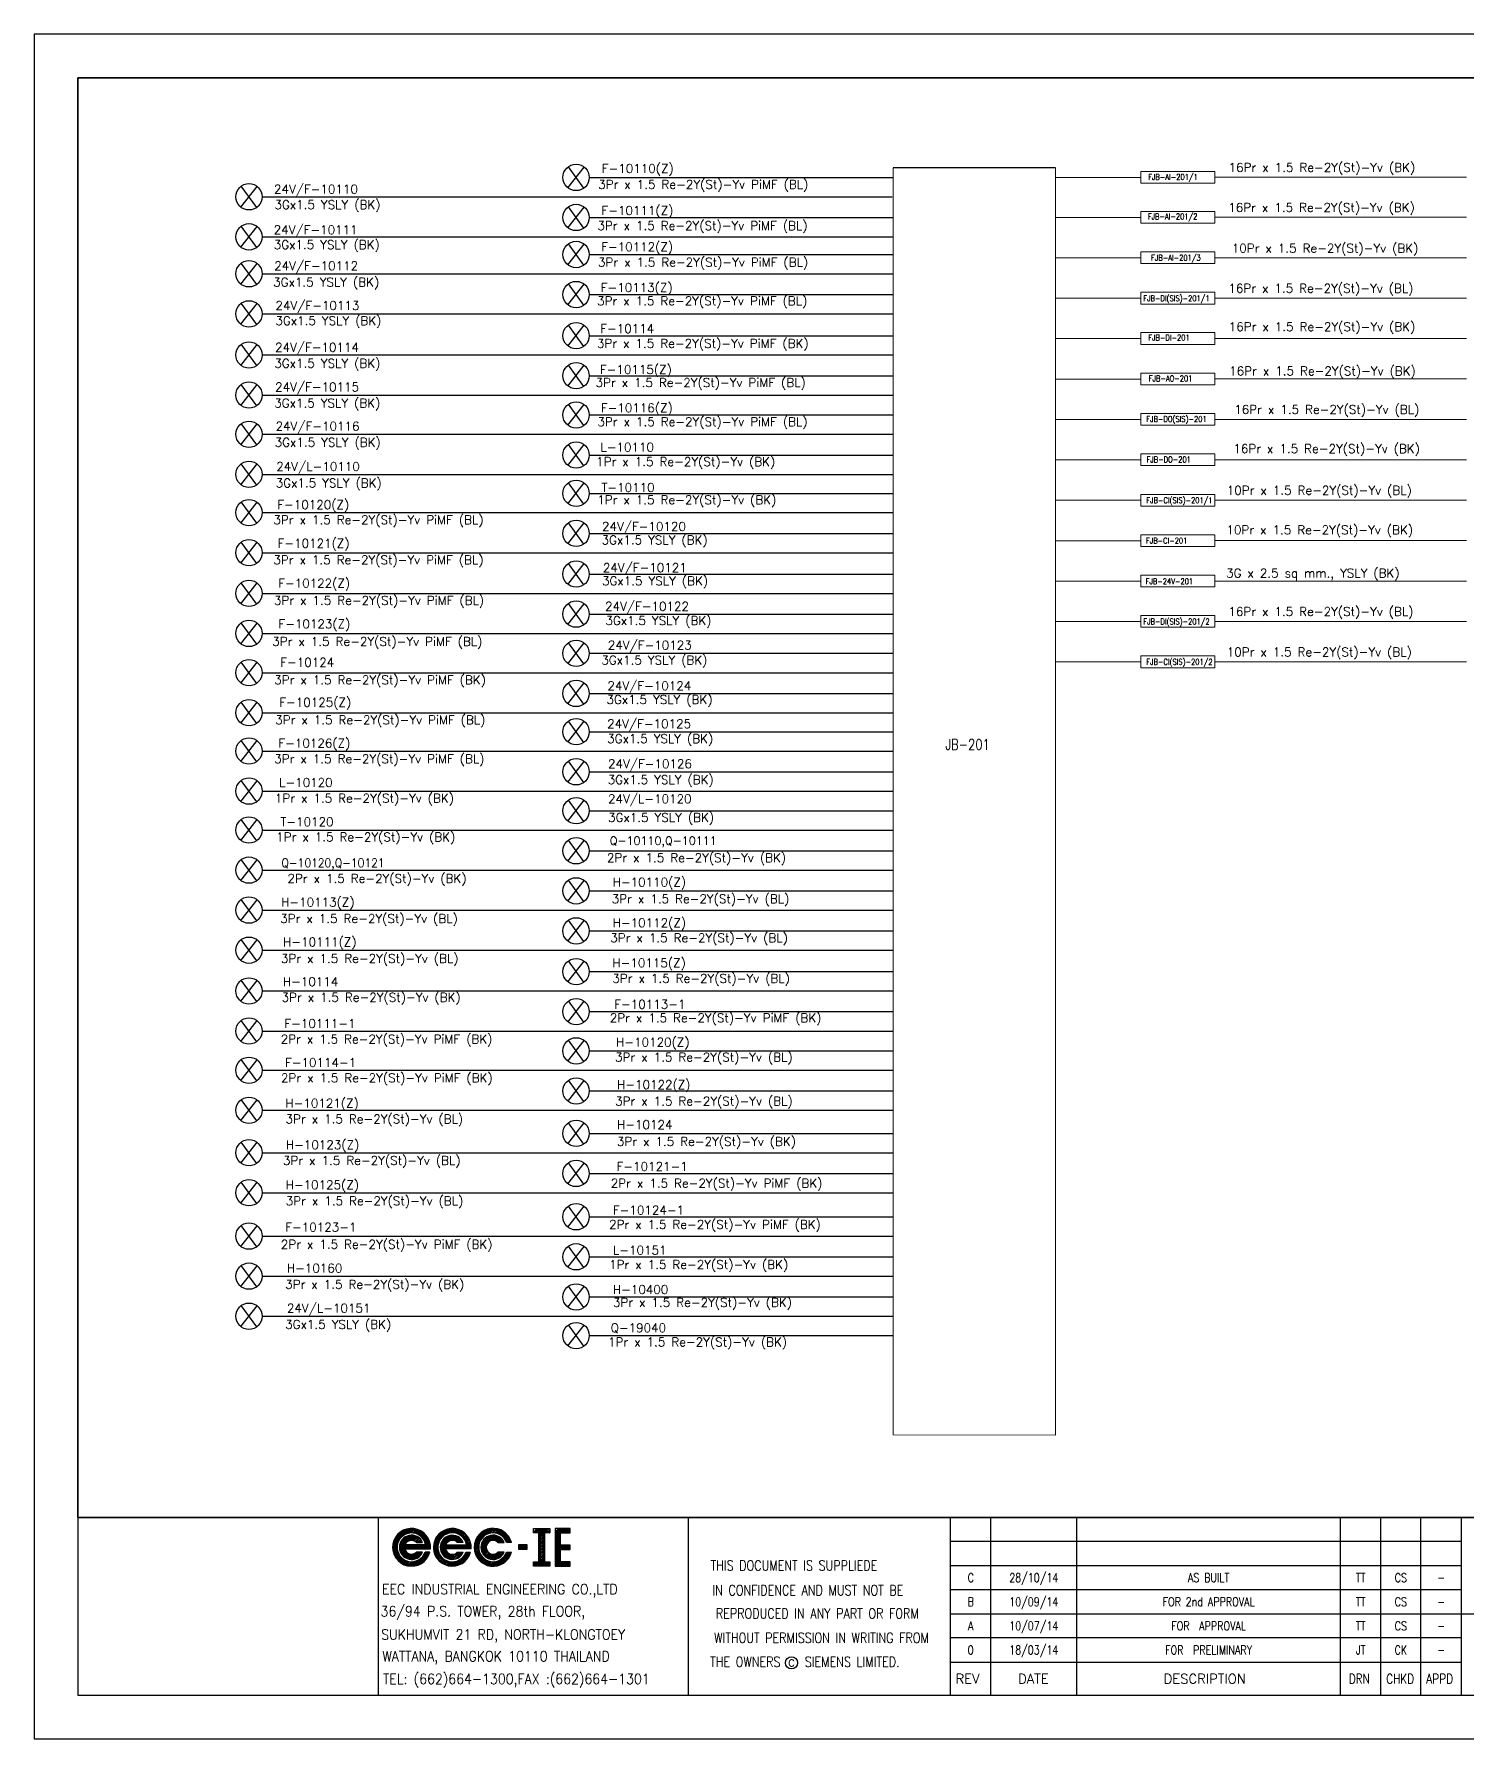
# Model space of a CAD drawing. Header units: millimetres. Extents: x -14942 to 24072, y -50285 to 2207.
# Drawn here: x 535.4 to 781.2, y -11423.7 to -11131.2 of the extents above; entities that cross this region are included whole.
import ezdxf
from ezdxf.enums import TextEntityAlignment as Align

# ---------------------------------------------------------------- set-up
doc = ezdxf.new("R2010")
doc.units = ezdxf.units.MM
doc.header["$MEASUREMENT"] = 0
doc.layers.get('0').update_dxf_attribs({"linetype": 'CONTINUOUS'})
for name, color, linetype in [('52049_PAPER A4$0$Frame_A1', 253, 'CONTINUOUS'), ('INSTRUMENT', 1, 'CONTINUOUS'), ('TEXT', 2, 'CONTINUOUS')]:
    doc.layers.add(name, color=color, linetype=linetype)
doc.styles.add('52049_PAPER A4$0$Romans-title', font='romans.shx')
doc.styles.add('ROMANS', font='romans')

# ---------------------------------------------------------------- blocks, each defined once
blk = doc.blocks.new('52049_PAPER A4$0$eec-ie')
at = {"layer": '52049_PAPER A4$0$Frame_A1', "color": 0, "lineweight": -3}
for p, q in [((0.649, 0.571), (0.955, 0.877)), ((0.773, 0.617), (1.031, 0.875)), ((4.693, 0.483), (5.085, 0.875)), ((4.878, 0.591), (5.165, 0.877)), ((-0.005, -0.082), (0.302, 0.224)), ((-0.002, -0.158), (0.256, 0.1)), ((0, 0), (0.873, 0.873)), ((0.005, -0.229), (0.236, 0.002)), ((0.013, 0.091), (0.781, 0.859)), ((0.04, 0.196), (0.677, 0.833)), ((0.09, 0.324), (0.549, 0.783)), ((0.256, 0.568), (0.305, 0.617)), ((0.345, -0.123), (0.996, 0.528)), ((0.346, -0.044), (0.916, 0.526)), ((0.352, -0.194), (1.066, 0.521)), ((0.361, 0.049), (0.824, 0.512)), ((0.366, -0.258), (0.664, 0.04)), ((0.385, -0.317), (0.742, 0.04)), ((0.402, 0.168), (0.704, 0.47)), ((0.409, -0.371), (0.82, 0.04)), ((1.692, 0.04), (0.64, 0.04)), ((0.684, -0.173), (0.898, 0.04)), ((0.762, -0.173), (0.976, 0.04)), ((0.84, -0.173), (1.054, 0.04)), ((0.869, 0.245), (1.13, 0.507)), ((0.87, 0.637), (1.102, 0.868)), ((0.918, -0.173), (1.132, 0.04)), ((0.955, 0.643), (1.168, 0.856)), ((0.961, 0.259), (1.189, 0.488)), ((0.996, -0.173), (1.21, 0.04)), ((1.03, 0.64), (1.231, 0.841)), ((1.033, 0.253), (1.243, 0.464)), ((1.074, -0.173), (1.288, 0.04)), ((1.093, 0.236), (1.294, 0.436)), ((1.099, 0.631), (1.29, 0.822)), ((1.146, 0.21), (1.34, 0.404)), ((1.152, -0.173), (1.366, 0.04)), ((1.162, 0.617), (1.346, 0.8)), ((1.192, 0.178), (1.383, 0.369)), ((1.218, 0.155), (1.538, 0.155)), ((1.221, 0.598), (1.399, 0.776)), ((1.23, -0.173), (1.444, 0.04)), ((1.246, 0.155), (1.422, 0.331)), ((1.276, 0.575), (1.45, 0.749)), ((1.308, -0.173), (1.522, 0.04)), ((1.324, 0.155), (1.458, 0.289)), ((1.328, 0.548), (1.498, 0.719)), ((1.376, 0.519), (1.544, 0.687)), ((1.386, -0.173), (1.6, 0.04)), ((1.402, 0.155), (1.49, 0.243)), ((1.422, 0.486), (1.588, 0.653)), ((1.464, 0.45), (1.63, 0.616)), ((1.464, -0.173), (1.677, 0.04)), ((1.48, 0.155), (1.519, 0.194)), ((1.503, 0.412), (1.669, 0.577)), ((1.539, 0.37), (1.706, 0.536)), ((1.542, -0.173), (1.898, 0.183)), ((1.573, 0.326), (1.741, 0.493)), ((1.603, 0.278), (1.773, 0.448)), ((1.62, -0.173), (1.914, 0.121)), ((1.63, 0.227), (1.803, 0.4)), ((1.654, 0.173), (1.831, 0.35)), ((1.674, 0.115), (1.856, 0.297)), ((1.689, 0.052), (1.879, 0.241)), ((1.698, -0.173), (1.927, 0.056)), ((2.092, -0.09), (2.374, 0.191)), ((2.095, -0.166), (2.337, 0.076)), ((2.096, -0.009), (2.513, 0.408)), ((2.109, 0.082), (2.883, 0.856)), ((2.133, 0.184), (2.78, 0.831)), ((2.181, 0.31), (2.655, 0.784)), ((2.311, 0.518), (2.447, 0.654)), ((2.442, -0.131), (3.095, 0.523)), ((2.442, -0.052), (3.017, 0.522)), ((2.45, -0.2), (2.776, 0.125)), ((2.456, 0.039), (2.926, 0.509)), ((2.465, -0.264), (2.764, 0.036)), ((2.485, -0.322), (2.842, 0.036)), ((2.493, 0.155), (2.81, 0.471)), ((2.557, 0.452), (2.973, 0.869)), ((2.716, -0.168), (2.92, 0.036)), ((2.725, 0.036), (3.79, 0.036)), ((2.773, 0.591), (3.055, 0.872)), ((2.794, -0.168), (2.998, 0.036)), ((2.839, 0.189), (3.165, 0.515)), ((2.872, -0.168), (3.076, 0.036)), ((2.889, 0.628), (3.131, 0.87)), ((2.95, -0.168), (3.154, 0.036)), ((2.983, 0.644), (3.201, 0.862)), ((2.985, 0.256), (3.229, 0.5)), ((3.028, -0.168), (3.232, 0.036)), ((3.064, 0.648), (3.267, 0.85)), ((3.07, 0.264), (3.287, 0.48)), ((3.106, -0.168), (3.31, 0.036)), ((3.138, 0.643), (3.329, 0.834)), ((3.139, 0.255), (3.34, 0.456)), ((3.184, -0.168), (3.388, 0.036)), ((3.198, 0.236), (3.39, 0.428)), ((3.206, 0.633), (3.387, 0.815)), ((3.25, 0.209), (3.436, 0.396)), ((3.262, -0.168), (3.466, 0.036)), ((3.268, 0.618), (3.443, 0.793)), ((3.294, 0.176), (3.478, 0.36)), ((3.622, 0.16), (3.312, 0.16)), ((3.326, 0.598), (3.496, 0.768)), ((3.34, -0.168), (3.544, 0.036)), ((3.356, 0.16), (3.517, 0.321)), ((3.381, 0.574), (3.547, 0.74)), ((3.418, -0.168), (3.622, 0.036)), ((3.432, 0.547), (3.595, 0.71)), ((3.434, 0.16), (3.552, 0.278)), ((3.48, 0.517), (3.64, 0.678)), ((3.496, -0.168), (3.7, 0.036)), ((3.512, 0.16), (3.584, 0.232)), ((3.524, 0.484), (3.684, 0.643)), ((3.566, 0.448), (3.725, 0.607)), ((3.574, -0.168), (3.778, 0.036)), ((3.59, 0.16), (3.612, 0.182)), ((3.605, 0.408), (3.764, 0.567)), ((3.641, 0.366), (3.8, 0.526)), ((3.652, -0.168), (3.989, 0.169)), ((3.674, 0.321), (3.835, 0.483)), ((3.704, 0.273), (3.867, 0.437)), ((3.73, 0.222), (3.897, 0.388)), ((3.73, -0.168), (4.005, 0.107)), ((3.753, 0.167), (3.924, 0.338)), ((3.773, 0.109), (3.948, 0.284)), ((3.788, 0.046), (3.97, 0.228)), ((3.808, -0.168), (4.016, 0.04)), ((4.18, -0.108), (4.466, 0.179)), ((4.182, -0.028), (4.574, 0.364)), ((4.184, -0.182), (4.432, 0.066)), ((4.192, 0.06), (4.997, 0.865)), ((4.213, 0.16), (4.897, 0.843)), ((4.254, 0.278), (4.779, 0.803)), ((4.343, 0.446), (4.611, 0.713)), ((4.529, -0.071), (5.128, 0.528)), ((4.531, -0.147), (5.204, 0.526)), ((4.538, 0.017), (5.04, 0.519)), ((4.54, -0.215), (4.857, 0.101)), ((4.568, 0.124), (4.932, 0.489)), ((4.69, 0.325), (4.732, 0.366)), ((4.956, 0.2), (5.272, 0.517)), ((4.991, 0.625), (5.239, 0.873)), ((5.083, 0.64), (5.308, 0.864)), ((5.087, 0.253), (5.334, 0.501)), ((5.164, 0.643), (5.373, 0.852)), ((5.17, 0.259), (5.392, 0.48)), ((5.237, 0.638), (5.435, 0.835)), ((5.238, 0.248), (5.444, 0.455)), ((5.296, 0.228), (5.493, 0.426)), ((5.304, 0.627), (5.493, 0.815)), ((5.346, 0.201), (5.539, 0.393)), ((5.366, 0.611), (5.548, 0.792)), ((5.39, 0.167), (5.58, 0.357)), ((5.402, 0.155), (5.722, 0.155)), ((5.424, 0.591), (5.6, 0.767)), ((5.456, 0.155), (5.619, 0.317)), ((5.478, 0.567), (5.65, 0.739)), ((5.528, 0.539), (5.698, 0.709)), ((5.534, 0.155), (5.653, 0.274)), ((5.576, 0.508), (5.743, 0.676)), ((5.612, 0.155), (5.684, 0.227)), ((5.62, 0.475), (5.786, 0.641)), ((5.661, 0.438), (5.827, 0.604)), ((5.69, 0.155), (5.712, 0.177)), ((5.7, 0.398), (5.865, 0.564)), ((5.735, 0.356), (5.902, 0.523)), ((5.767, 0.31), (5.936, 0.479)), ((5.797, 0.262), (5.967, 0.432)), ((5.823, 0.21), (5.997, 0.384)), ((6.09, 0.155), (5.845, 0.155)), ((5.846, 0.155), (6.024, 0.333)), ((5.924, 0.155), (6.048, 0.279)), ((6.002, 0.155), (6.07, 0.223)), ((6.08, 0.155), (6.088, 0.163)), ((6.901, 0.037), (6.46, 0.037)), ((6.46, 0.037), (6.46, -0.183)), ((6.46, -0.011), (6.508, 0.037)), ((6.46, -0.089), (6.586, 0.037)), ((6.46, -0.167), (6.664, 0.037)), ((6.521, -0.183), (6.742, 0.037)), ((6.599, -0.183), (6.82, 0.037)), ((6.677, -0.183), (6.898, 0.037)), ((6.901, -0.183), (6.901, 0.037)), ((7.232, 0.683), (7.413, 0.864)), ((7.27, 0.644), (7.491, 0.864)), ((7.348, 0.644), (7.568, 0.864)), ((7.426, 0.644), (7.646, 0.864)), ((7.504, 0.644), (7.724, 0.864)), ((7.507, 0.569), (7.802, 0.864)), ((7.507, 0.491), (7.88, 0.864)), ((7.507, 0.413), (7.958, 0.864)), ((7.507, 0.335), (7.783, 0.611)), ((7.507, 0.257), (7.783, 0.533)), ((7.507, 0.179), (7.783, 0.455)), ((7.507, 0.101), (7.783, 0.377)), ((7.507, 0.023), (7.783, 0.299)), ((7.507, -0.055), (7.783, 0.221)), ((7.507, -0.133), (7.783, 0.143)), ((7.507, -0.211), (7.783, 0.065)), ((7.816, 0.644), (8.036, 0.864)), ((7.894, 0.644), (8.059, 0.808)), ((7.972, 0.644), (8.059, 0.73)), ((8.05, 0.644), (8.059, 0.652)), ((8.334, 0.46), (8.738, 0.864)), ((8.334, 0.538), (8.66, 0.864)), ((8.334, 0.382), (8.816, 0.864)), ((8.334, 0.694), (8.504, 0.864)), ((8.334, 0.616), (8.582, 0.864)), ((8.334, 0.304), (8.61, 0.58)), ((8.334, 0.226), (8.61, 0.502)), ((8.334, 0.149), (8.61, 0.424)), ((8.334, 0.071), (8.61, 0.346)), ((8.334, -0.007), (8.61, 0.268)), ((8.334, -0.085), (8.61, 0.19)), ((8.334, -0.163), (8.61, 0.112)), ((8.334, -0.241), (8.61, 0.034)), ((8.334, -0.397), (8.741, 0.01)), ((8.334, -0.319), (8.663, 0.01)), ((8.334, -0.475), (8.819, 0.01)), ((8.673, 0.644), (8.894, 0.864)), ((8.676, -0.211), (8.897, 0.01)), ((8.751, 0.644), (8.972, 0.864)), ((8.754, -0.211), (8.975, 0.01)), ((8.829, 0.644), (9.05, 0.864)), ((8.832, -0.211), (9.053, 0.01)), ((8.907, 0.644), (9.106, 0.842)), ((8.985, 0.644), (9.106, 0.764)), ((9.063, 0.644), (9.106, 0.686)), ((0.016, -0.295), (0.23, -0.082)), ((0.032, -0.358), (0.232, -0.157)), ((0.051, -0.417), (0.242, -0.226)), ((0.072, -0.473), (0.256, -0.29)), ((0.097, -0.527), (0.275, -0.349)), ((0.124, -0.578), (0.298, -0.404)), ((0.154, -0.626), (0.324, -0.455)), ((0.186, -0.672), (0.354, -0.504)), ((0.22, -0.716), (0.387, -0.549)), ((0.256, -0.757), (0.422, -0.591)), ((0.295, -0.796), (0.461, -0.63)), ((0.336, -0.833), (0.503, -0.667)), ((0.379, -0.868), (0.547, -0.7)), ((0.425, -0.9), (0.595, -0.731)), ((0.437, -0.421), (0.637, -0.221)), ((0.468, -0.467), (0.662, -0.273)), ((0.473, -0.931), (0.646, -0.758)), ((0.503, -0.51), (0.694, -0.319)), ((0.523, -0.958), (0.7, -0.781)), ((0.542, -0.55), (0.733, -0.359)), ((0.576, -0.984), (0.758, -0.801)), ((0.584, -0.585), (0.777, -0.392)), ((0.622, -0.173), (1.935, -0.173)), ((0.63, -0.618), (0.828, -0.419)), ((0.631, -1.006), (0.82, -0.817)), ((0.679, -0.646), (0.887, -0.439)), ((0.69, -1.025), (0.888, -0.827)), ((0.732, -0.671), (0.956, -0.448)), ((0.751, -1.042), (0.962, -0.831)), ((0.79, -0.691), (1.041, -0.44)), ((0.817, -1.054), (1.043, -0.828)), ((0.853, -0.707), (1.194, -0.366)), ((0.886, -1.062), (1.137, -0.812)), ((0.922, -0.715), (1.294, -0.343)), ((0.961, -1.066), (1.253, -0.774)), ((0.999, -0.716), (1.372, -0.343)), ((1.042, -1.063), (1.762, -0.343)), ((1.088, -0.705), (1.45, -0.343)), ((1.131, -1.052), (1.839, -0.343)), ((1.199, -0.672), (1.528, -0.343)), ((1.538, -0.343), (1.218, -0.343)), ((1.232, -1.029), (1.902, -0.359)), ((1.353, -0.986), (1.858, -0.48)), ((1.533, -0.884), (1.757, -0.66)), ((1.646, -0.381), (1.684, -0.343)), ((1.906, -0.343), (1.661, -0.343)), ((1.776, -0.173), (1.935, -0.014)), ((1.854, -0.173), (1.938, -0.089)), ((1.932, -0.173), (1.936, -0.169)), ((2.103, -0.236), (2.321, -0.018)), ((2.115, -0.302), (2.317, -0.1)), ((2.131, -0.364), (2.321, -0.173)), ((2.15, -0.423), (2.332, -0.241)), ((2.172, -0.479), (2.347, -0.303)), ((2.197, -0.532), (2.367, -0.362)), ((2.224, -0.582), (2.39, -0.416)), ((2.254, -0.63), (2.417, -0.467)), ((2.287, -0.676), (2.448, -0.515)), ((2.321, -0.719), (2.481, -0.559)), ((2.358, -0.76), (2.517, -0.601)), ((2.397, -0.799), (2.556, -0.64)), ((2.439, -0.836), (2.598, -0.676)), ((2.482, -0.87), (2.643, -0.709)), ((2.509, -0.376), (2.71, -0.175)), ((2.528, -0.902), (2.691, -0.739)), ((2.537, -0.425), (2.729, -0.234)), ((2.569, -0.471), (2.756, -0.285)), ((2.576, -0.932), (2.743, -0.765)), ((2.605, -0.513), (2.789, -0.33)), ((2.627, -0.959), (2.797, -0.789)), ((2.644, -0.552), (2.828, -0.368)), ((2.68, -0.984), (2.856, -0.808)), ((2.687, -0.588), (2.873, -0.401)), ((4.023, -0.168), (2.708, -0.168)), ((2.733, -0.619), (2.925, -0.427)), ((2.736, -1.006), (2.919, -0.823)), ((2.783, -0.647), (2.985, -0.445)), ((2.796, -1.024), (2.987, -0.833)), ((2.837, -0.671), (3.056, -0.453)), ((2.858, -1.04), (3.062, -0.836)), ((2.896, -0.69), (3.144, -0.443)), ((2.924, -1.052), (3.144, -0.831)), ((2.96, -0.704), (3.316, -0.348)), ((2.995, -1.059), (3.24, -0.814)), ((3.03, -0.712), (3.394, -0.348)), ((3.071, -1.061), (3.359, -0.773)), ((3.11, -0.71), (3.472, -0.348)), ((3.153, -1.056), (3.862, -0.348)), ((3.203, -0.695), (3.55, -0.348)), ((3.245, -1.043), (3.94, -0.348)), ((3.312, -0.348), (3.622, -0.348)), ((3.323, -0.653), (3.618, -0.358)), ((3.349, -1.016), (3.981, -0.385)), ((3.478, -0.965), (3.93, -0.514)), ((3.738, -0.394), (3.784, -0.348)), ((3.756, -0.348), (3.992, -0.348)), ((3.886, -0.168), (4.024, -0.03)), ((3.963, -0.168), (4.026, -0.106)), ((4.192, -0.251), (4.417, -0.027)), ((4.205, -0.316), (4.414, -0.108)), ((4.222, -0.378), (4.419, -0.181)), ((4.242, -0.436), (4.43, -0.247)), ((4.264, -0.491), (4.446, -0.309)), ((4.29, -0.544), (4.466, -0.367)), ((4.318, -0.594), (4.49, -0.421)), ((4.348, -0.641), (4.518, -0.472)), ((4.381, -0.686), (4.548, -0.519)), ((4.416, -0.729), (4.582, -0.563)), ((4.453, -0.77), (4.619, -0.604)), ((4.493, -0.809), (4.658, -0.643)), ((4.534, -0.845), (4.701, -0.678)), ((4.556, -0.278), (4.804, -0.03)), ((4.577, -0.335), (4.798, -0.113)), ((4.578, -0.879), (4.747, -0.711)), ((4.602, -0.388), (4.808, -0.181)), ((4.624, -0.911), (4.795, -0.74)), ((4.631, -0.437), (4.829, -0.239)), ((4.664, -0.482), (4.856, -0.289)), ((4.673, -0.94), (4.847, -0.766)), ((4.7, -0.523), (4.89, -0.333)), ((4.724, -0.967), (4.903, -0.788)), ((4.74, -0.562), (4.931, -0.371)), ((4.778, -0.991), (4.962, -0.807)), ((4.783, -0.596), (4.977, -0.402)), ((4.829, -0.628), (5.031, -0.427)), ((4.834, -1.013), (5.026, -0.821)), ((4.88, -0.655), (5.092, -0.443)), ((4.894, -1.031), (5.095, -0.829)), ((4.935, -0.678), (5.165, -0.448)), ((4.957, -1.046), (5.172, -0.831)), ((4.994, -0.697), (5.26, -0.43)), ((5.023, -1.057), (5.257, -0.824)), ((5.059, -0.71), (5.426, -0.343)), ((5.095, -1.064), (5.356, -0.802)), ((5.13, -0.717), (5.504, -0.343)), ((5.171, -1.066), (5.485, -0.752)), ((5.211, -0.714), (5.582, -0.343)), ((5.254, -1.06), (5.971, -0.343)), ((5.305, -0.698), (5.659, -0.343)), ((5.347, -1.046), (6.049, -0.343)), ((5.722, -0.343), (5.402, -0.343)), ((5.429, -0.652), (5.709, -0.372)), ((5.453, -1.018), (6.075, -0.396)), ((5.585, -0.964), (6.02, -0.528)), ((5.808, -0.428), (5.893, -0.343)), ((5.845, -0.343), (6.09, -0.343)), ((6.46, -0.183), (6.901, -0.183)), ((6.755, -0.183), (6.901, -0.037)), ((6.833, -0.183), (6.901, -0.115)), ((7.232, -0.954), (7.341, -0.845)), ((7.232, -0.876), (7.263, -0.845)), ((7.232, -1.032), (7.419, -0.845)), ((7.276, -1.065), (7.497, -0.845)), ((7.354, -1.065), (7.783, -0.637)), ((7.432, -1.065), (7.783, -0.715)), ((7.507, -0.289), (7.783, -0.013)), ((7.507, -0.367), (7.783, -0.091)), ((7.507, -0.444), (7.783, -0.169)), ((7.507, -0.522), (7.783, -0.247)), ((7.507, -0.6), (7.783, -0.325)), ((7.507, -0.678), (7.783, -0.403)), ((7.507, -0.756), (7.783, -0.481)), ((7.507, -0.834), (7.783, -0.559)), ((7.51, -1.065), (7.783, -0.793)), ((7.588, -1.065), (7.809, -0.845)), ((7.666, -1.065), (7.887, -0.845)), ((7.744, -1.065), (7.964, -0.845)), ((7.822, -1.065), (8.042, -0.845)), ((8.334, -0.553), (8.61, -0.277)), ((8.334, -0.631), (8.61, -0.355)), ((8.334, -0.709), (8.61, -0.433)), ((8.334, -0.787), (8.61, -0.511)), ((8.334, -0.865), (8.61, -0.589)), ((8.334, -0.943), (8.61, -0.667)), ((8.334, -1.021), (8.61, -0.745)), ((8.368, -1.065), (8.61, -0.823)), ((8.446, -1.065), (8.666, -0.845)), ((8.524, -1.065), (8.744, -0.845)), ((8.602, -1.065), (8.822, -0.845)), ((8.679, -1.065), (8.9, -0.845)), ((8.757, -1.065), (8.978, -0.845)), ((8.835, -1.065), (9.056, -0.845)), ((8.91, -0.211), (9.106, -0.015)), ((8.913, -1.065), (9.106, -0.873)), ((8.988, -0.211), (9.106, -0.093)), ((9.066, -0.211), (9.106, -0.171)), ((7.9, -1.065), (8.059, -0.907)), ((7.978, -1.065), (8.059, -0.985)), ((8.056, -1.065), (8.059, -1.063)), ((8.991, -1.065), (9.106, -0.951)), ((9.069, -1.065), (9.106, -1.029))]:
    blk.add_line(p, q, dxfattribs=at)
for points in [[(7.232, 0.864), (8.059, 0.864), (8.059, 0.644), (7.783, 0.644), (7.783, -0.845), (8.059, -0.845), (8.059, -1.065), (7.232, -1.065), (7.232, -0.845), (7.507, -0.845), (7.507, 0.644), (7.232, 0.644)], [(8.61, 0.01), (8.61, 0.644), (9.106, 0.644), (9.106, 0.864), (8.334, 0.864), (8.334, -1.065), (9.106, -1.065), (9.106, -0.845), (8.61, -0.845), (8.61, -0.211), (9.106, -0.211), (9.106, 0.01)]]:
    blk.add_lwpolyline(points, close=True, dxfattribs=at)
for centre, radius, start, end in [((0.967, -0.094), 0.972, 355.3439, 345.14659), ((5.151, -0.094), 0.972, 14.85341, 345.14659), ((0.967, -0.094), 0.737, 10.52425, 340.25595), ((0.967, -0.094), 0.623, 23.56973, 336.43027), ((0.967, -0.094), 0.354, 44.78756, 157.61069), ((3.059, -0.094), 0.967, 355.6074, 344.77468), ((3.059, -0.094), 0.742, 10.07657, 339.99371), ((3.059, -0.094), 0.618, 24.25452, 335.74548), ((3.059, -0.094), 0.358, 45.10959, 158.75786), ((5.151, -0.094), 0.737, 19.74405, 340.25595), ((5.151, -0.094), 0.623, 23.56973, 336.43027), ((5.151, -0.094), 0.354, 44.78756, 315.21244), ((0.967, -0.094), 0.354, 192.89006, 315.21244), ((3.059, -0.094), 0.358, 191.9242, 314.89041)]:
    blk.add_arc(centre, radius, start, end, dxfattribs=at)
blk = doc.blocks.new('52049_PAPER A4$0$eec logo')
at = {"color": 7, "xscale": 2.786697286423482, "yscale": 2.786697286423482, "zscale": 2.786697286423482}
blk.add_blockref('52049_PAPER A4$0$eec-ie', (50.01, 25.95), dxfattribs=at)
blk = doc.blocks.new('FJB')
at = {"color": 3}
for p, q in [((-415.5, 38.01), (-4.5, 38.01)), ((-363.94, 38.01), (-363.94, 7.5)), ((-310.77, 38.01), (-310.77, 7.5)), ((-265.75, 7.5), (-265.75, 38.01)), ((-258.85, 7.5), (-258.85, 38.01)), ((-244.11, 7.5), (-244.11, 38.01)), ((-198.84, 7.5), (-198.84, 38.01)), ((-191.95, 7.5), (-191.95, 38.01)), ((-185.05, 7.5), (-185.05, 38.01)), ((-178.16, 38.01), (-178.16, 7.5)), ((-178.16, 21.46), (-4.5, 21.46)), ((-265.75, 13.19), (-178.16, 13.19))]:
    blk.add_line(p, q, dxfattribs=at)
at = {"color": 1}
for p, q in [((-178.16, 33.87), (-265.75, 33.87)), ((-265.75, 29.74), (-178.16, 29.74)), ((-178.16, 25.6), (-265.75, 25.6)), ((-265.75, 21.46), (-178.16, 21.46)), ((-178.16, 17.33), (-265.75, 17.33))]:
    blk.add_line(p, q, dxfattribs=at)
at = {"color": 7}
blk.add_lwpolyline([(0, 0), (0, 292.5), (-423, 292.5), (-423, 0)], close=True, dxfattribs=at)
blk.add_lwpolyline([(-415.5, 285), (-4.5, 285), (-4.5, 38.01), (-415.5, 38.01)], close=True)
at = {"color": 3}
blk.add_lwpolyline([(-4.5, 7.5), (-4.5, 285), (-415.5, 285), (-415.5, 7.5)], close=True, dxfattribs=at)
at = {"color": 2}
blk.add_circle((-293.05, 13.05), 1.05, dxfattribs=at)
at = {"color": 3, "xscale": 1.200000000000001, "yscale": 1.200000000000001, "zscale": 1.200000000000001}
blk.add_blockref('52049_PAPER A4$0$eec logo', (-421.49, 2.05), dxfattribs=at)
at = {"color": 2, "style": '52049_PAPER A4$0$Romans-title', "width": 0.8}
for s, p in [('THIS DOCUMENT IS SUPPLIEDE', (-292.63, 29.75)), ('IN CONFIDENCE AND MUST NOT BE', (-290.24, 25.51)), (' REPRODUCED IN ANY PART OR FORM', (-289.1, 21.53)), (' WITHOUT PERMISSION IN WRITING FROM ', (-287.9, 17.35)), ('THE OWNERS   SIEMENS LIMITED. ', (-290.28, 13.22))]:
    blk.add_text(s, height=1.75, dxfattribs=at).set_placement(p, align=Align.MIDDLE)
at = {"color": 2, "style": '52049_PAPER A4$0$Romans-title'}
for s, height, width, p in [('EEC INDUSTRIAL ENGINEERING CO.,LTD', 1.75, 0.9, (-363.31, 24.81)), ('36/94 P.S. TOWER, 28th FLOOR,', 1.75, 0.9, (-363.55, 21.03, -1.75)), ('SUKHUMVIT 21 RD, NORTH-KLONGTOEY', 1.75, 0.9, (-363.45, 17.05, -1.75)), ('WATTANA, BANGKOK 10110 THAILAND ', 1.75, 0.9, (-363.25, 13.31, -1.75)), ('TEL: (662)664-1300,FAX :(662)664-1301', 1.75, 0.9, (-363.14, 9.42, -1.75)), ('DRN', 1.655, 0.8, (-197.44, 9.49)), ('CHKD', 1.655, 0.8, (-191.03, 9.49)), ('APPD', 1.655, 0.8, (-184.14, 9.49))]:
    blk.add_text(s, height=height, dxfattribs=dict(at, width=width)).set_placement(p)
at = {"color": 2, "style": '52049_PAPER A4$0$Romans-title', "width": 0.8}
for s, p in [('C', (-262.3, 27.67)), ('28/10/14', (-251.48, 27.67)), ('AS BUILT', (-221.48, 27.67)), ('TT', (-195.39, 27.67)), ('CS', (-188.5, 27.67)), ('-', (-181.6, 27.67)), ('B', (-262.3, 23.53)), ('10/09/14', (-251.48, 23.53)), ('FOR 2nd APPROVAL', (-221.48, 23.53)), ('TT', (-195.39, 23.53)), ('CS', (-188.5, 23.53)), ('-', (-181.6, 23.53)), ('A', (-262.3, 19.39)), ('10/07/14', (-251.48, 19.39)), ('FOR  APPROVAL', (-221.48, 19.39)), ('TT', (-195.39, 19.39)), ('CS', (-188.5, 19.39)), ('-', (-181.6, 19.39)), ('0', (-262.3, 15.26)), ('18/03/14', (-251.48, 15.26)), ('FOR  PRELIMINARY', (-221.48, 15.26)), ('JT', (-195.39, 15.26)), ('CK', (-188.5, 15.26)), ('-', (-181.6, 15.26))]:
    blk.add_text(s, height=1.5, dxfattribs=at).set_placement(p, align=Align.MIDDLE_CENTER)
at = {"color": 2, "style": '52049_PAPER A4$0$Romans-title'}
blk.add_text('C', height=1.19, dxfattribs=at).set_placement((-293.05, 13.05), align=Align.MIDDLE)
for s, height, p in [('REV', 1.655, (-264.9, 9.49)), ('DATE', 1.655, (-254.17, 9.49)), ('DESCRIPTION', 1.6548, (-229.2, 9.49))]:
    blk.add_text(s, height=height, dxfattribs=at).set_placement(p)
blk = doc.blocks.new('FF')
at = {"layer": 'INSTRUMENT', "color": 7}
for p, q in [((637.72, -9186.97), (640.5, -9183.4)), ((640.43, -9187.02), (637.78, -9183.36)), ((641.39, -9185.19), (693.51, -9185.19))]:
    blk.add_line(p, q, dxfattribs=at)
blk.add_circle((639.11, -9185.19), 2.26, dxfattribs=at)
blk = doc.blocks.new('kkkkk')
at = {"layer": 'INSTRUMENT', "color": 7}
blk.add_line((-52.9, -4662.27), (3.23, -4662.27), dxfattribs=at)
blk.add_blockref('FF', (-746.41, 4522.92), dxfattribs=at)

msp = doc.modelspace()

# ---------------------------------------------------------------- linework, layer by layer
at = {"layer": 'INSTRUMENT', "color": 7}
for p, q in [((710.63, -11154.14), (682.76, -11154.14)), ((626.64, -11159.09), (682.58, -11159.09)), ((626.64, -11165.97), (682.76, -11165.97))]:
    msp.add_line(p, q, dxfattribs=at)
at = {"layer": 'INSTRUMENT', "color": 7, "lineweight": 13}
for p, q in [((710.63, -11155.77), (725.25, -11155.77)), ((710.63, -11155.77), (725.25, -11155.77)), ((737.96, -11155.76), (781.16, -11155.76)), ((737.96, -11155.76), (781.16, -11155.76)), ((710.63, -11162.64), (725.25, -11162.64)), ((710.63, -11162.64), (725.25, -11162.64)), ((737.96, -11162.62), (781.16, -11162.62)), ((737.96, -11162.62), (781.16, -11162.62)), ((710.63, -11169.57), (725.25, -11169.57)), ((710.63, -11169.57), (725.25, -11169.57)), ((737.96, -11169.55), (781.16, -11169.55)), ((737.96, -11169.55), (781.16, -11169.55)), ((710.63, -11176.51), (725.25, -11176.51)), ((710.63, -11176.51), (725.25, -11176.51)), ((737.96, -11176.49), (781.16, -11176.49)), ((737.96, -11176.49), (781.16, -11176.49)), ((710.63, -11183.44), (725.25, -11183.44)), ((710.63, -11183.44), (725.25, -11183.44)), ((737.96, -11183.42), (781.16, -11183.42)), ((737.96, -11183.42), (781.16, -11183.42)), ((710.63, -11190.37), (725.25, -11190.37)), ((710.63, -11190.37), (725.25, -11190.37)), ((737.96, -11190.35), (781.16, -11190.35)), ((737.96, -11190.35), (781.16, -11190.35)), ((710.63, -11197.31), (725.25, -11197.31)), ((710.63, -11197.31), (725.25, -11197.31)), ((737.96, -11197.29), (781.16, -11197.29)), ((737.96, -11197.29), (781.16, -11197.29)), ((710.63, -11204.24), (725.25, -11204.24)), ((710.63, -11204.24), (725.25, -11204.24)), ((737.96, -11204.22), (781.16, -11204.22)), ((737.96, -11204.22), (781.16, -11204.22)), ((710.63, -11211.17), (725.25, -11211.17)), ((710.63, -11211.17), (725.25, -11211.17)), ((737.96, -11211.15), (781.16, -11211.15)), ((737.96, -11211.15), (781.16, -11211.15)), ((710.63, -11218.11), (725.25, -11218.11)), ((710.63, -11218.11), (725.25, -11218.11)), ((737.96, -11218.09), (781.16, -11218.09)), ((737.96, -11218.09), (781.16, -11218.09)), ((710.63, -11225.04), (725.25, -11225.04)), ((710.63, -11225.04), (725.25, -11225.04)), ((737.96, -11225.02), (781.16, -11225.02)), ((737.96, -11225.02), (781.16, -11225.02)), ((710.63, -11231.97), (725.25, -11231.97)), ((737.96, -11231.96), (781.16, -11231.96)), ((737.96, -11231.96), (781.16, -11231.96)), ((710.63, -11238.91), (725.25, -11238.91)), ((737.96, -11238.89), (781.16, -11238.89)), ((737.96, -11238.89), (781.16, -11238.89))]:
    msp.add_line(p, q, dxfattribs=at)
for points in [[(542.87, -11138.69), (953.87, -11138.69), (953.87, -11385.67), (542.87, -11385.67)], [(725.25, -11154.75), (737.96, -11154.75), (737.96, -11156.76), (725.25, -11156.76)], [(725.25, -11154.75), (737.96, -11154.75), (737.96, -11156.76), (725.25, -11156.76)], [(725.25, -11161.61), (737.96, -11161.61), (737.96, -11163.63), (725.25, -11163.63)], [(725.25, -11161.61), (737.96, -11161.61), (737.96, -11163.63), (725.25, -11163.63)], [(725.25, -11168.54), (737.96, -11168.54), (737.96, -11170.56), (725.25, -11170.56)], [(725.25, -11168.54), (737.96, -11168.54), (737.96, -11170.56), (725.25, -11170.56)], [(725.25, -11175.48), (737.96, -11175.48), (737.96, -11177.5), (725.25, -11177.5)], [(725.25, -11175.48), (737.96, -11175.48), (737.96, -11177.5), (725.25, -11177.5)], [(725.25, -11182.41), (737.96, -11182.41), (737.96, -11184.43), (725.25, -11184.43)], [(725.25, -11182.41), (737.96, -11182.41), (737.96, -11184.43), (725.25, -11184.43)], [(725.25, -11189.34), (737.96, -11189.34), (737.96, -11191.36), (725.25, -11191.36)], [(725.25, -11189.34), (737.96, -11189.34), (737.96, -11191.36), (725.25, -11191.36)], [(725.25, -11196.28), (737.96, -11196.28), (737.96, -11198.3), (725.25, -11198.3)], [(725.25, -11196.28), (737.96, -11196.28), (737.96, -11198.3), (725.25, -11198.3)], [(725.25, -11203.21), (737.96, -11203.21), (737.96, -11205.23), (725.25, -11205.23)], [(725.25, -11203.21), (737.96, -11203.21), (737.96, -11205.23), (725.25, -11205.23)], [(725.25, -11210.15), (737.96, -11210.15), (737.96, -11212.16), (725.25, -11212.16)], [(725.25, -11210.15), (737.96, -11210.15), (737.96, -11212.16), (725.25, -11212.16)], [(725.25, -11217.08), (737.96, -11217.08), (737.96, -11219.1), (725.25, -11219.1)], [(725.25, -11217.08), (737.96, -11217.08), (737.96, -11219.1), (725.25, -11219.1)], [(725.25, -11224.01), (737.96, -11224.01), (737.96, -11226.03), (725.25, -11226.03)], [(725.25, -11224.01), (737.96, -11224.01), (737.96, -11226.03), (725.25, -11226.03)], [(725.25, -11230.95), (737.96, -11230.95), (737.96, -11232.96), (725.25, -11232.96)], [(725.25, -11230.95), (737.96, -11230.95), (737.96, -11232.96), (725.25, -11232.96)], [(725.25, -11237.88), (737.96, -11237.88), (737.96, -11239.9), (725.25, -11239.9)], [(725.25, -11237.88), (737.96, -11237.88), (737.96, -11239.9), (725.25, -11239.9)]]:
    msp.add_lwpolyline(points, close=True, dxfattribs=at)
msp.add_lwpolyline([(710.63, -11154.14), (710.63, -11371.56), (682.76, -11371.54), (682.76, -11154.14)], dxfattribs=at)

# ---------------------------------------------------------------- block references
msp.add_blockref('FJB', (958.37, -11423.69), dxfattribs=at)
at = {"layer": 'INSTRUMENT', "color": 7}
for name, p in [('FF', (-10.75, -1970.59)), ('FF', (-66.87, -1973.91)), ('FF', (-10.75, -1977.46)), ('FF', (-66.87, -1980.78)), ('FF', (-10.75, -1983.81)), ('kkkkk', (679.54, -6510.04)), ('FF', (-10.75, -1990.68)), ('kkkkk', (679.54, -6516.92)), ('FF', (-10.75, -1997.74)), ('kkkkk', (679.54, -6523.97)), ('FF', (-10.75, -2004.61)), ('kkkkk', (679.54, -6530.85)), ('FF', (-10.75, -2011.34)), ('kkkkk', (679.54, -6537.58)), ('FF', (-10.75, -2018.22)), ('kkkkk', (679.54, -6544.45)), ('FF', (-10.75, -2024.79)), ('kkkkk', (679.54, -6551.02)), ('FF', (-10.75, -2031.66)), ('kkkkk', (679.54, -6557.9)), ('FF', (-10.75, -2038.64)), ('kkkkk', (679.54, -6564.87)), ('FF', (-10.75, -2045.51)), ('kkkkk', (679.54, -6571.75)), ('FF', (-10.75, -2052.24)), ('kkkkk', (679.54, -6578.48)), ('FF', (-10.75, -2059.12)), ('kkkkk', (679.54, -6585.35)), ('FF', (-10.75, -2065.69)), ('kkkkk', (679.54, -6591.92)), ('FF', (-10.75, -2072.56)), ('kkkkk', (679.54, -6598.8)), ('FF', (-10.75, -2079.25)), ('kkkkk', (679.54, -6605.48)), ('FF', (-10.75, -2086.12)), ('kkkkk', (679.54, -6612.36)), ('FF', (-10.75, -2092.99)), ('kkkkk', (679.54, -6619.22)), ('FF', (-10.75, -2099.86)), ('kkkkk', (679.54, -6626.09)), ('FF', (-10.75, -2106.85)), ('kkkkk', (679.54, -6633.08)), ('FF', (-10.75, -2113.72)), ('kkkkk', (679.54, -6639.96)), ('FF', (-10.75, -2120.45)), ('kkkkk', (679.54, -6646.69)), ('FF', (-10.75, -2127.33)), ('kkkkk', (679.54, -6653.56)), ('FF', (-10.75, -2134.6)), ('kkkkk', (679.54, -6660.84)), ('FF', (-10.75, -2141.48)), ('kkkkk', (679.54, -6667.71)), ('FF', (-10.75, -2148.91)), ('kkkkk', (679.54, -6675.15)), ('FF', (-10.75, -2155.78)), ('kkkkk', (679.54, -6682.02)), ('FF', (-10.75, -2162.66)), ('kkkkk', (679.54, -6688.89)), ('FF', (-10.75, -2169.3))]:
    msp.add_blockref(name, p, dxfattribs=at)

# ---------------------------------------------------------------- texts
at = {"layer": 'TEXT', "color": 7, "lineweight": 13, "style": 'ROMANS'}
for s, height, p in [(' 3Pr x 1.5 Re-2Y(St)-Yv PiMF (BL)', 1.5, (631.12, -11157.73)), ('F-10110(Z)', 1.5, (632.77, -11154.99)), ('16Pr x 1.5 Re-2Y(St)-Yv (BK)', 1.5, (740.32, -11154.81)), ('24V/F-10110', 1.5, (576.53, -11158.53)), ('3Gx1.5 YSLY (BK)', 1.5, (576.61, -11161.2)), ('F-10111(Z)', 1.5, (632.72, -11162.2)), ('16Pr x 1.5 Re-2Y(St)-Yv (BK)', 1.5, (740.26, -11161.68)), ('24V/F-10111', 1.5, (576.48, -11165.5)), (' 3Pr x 1.5 Re-2Y(St)-Yv PiMF (BL)', 1.5, (630.99, -11164.81)), ('3Gx1.5 YSLY (BK)', 1.5, (576.49, -11168.07)), ('F-10112(Z)', 1.5, (632.67, -11168.43)), ('10Pr x 1.5 Re-2Y(St)-Yv (BK)', 1.5, (740.86, -11168.68)), ('24V/F-10112', 1.5, (576.56, -11171.7)), (' 3Pr x 1.5 Re-2Y(St)-Yv PiMF (BL)', 1.5, (631.09, -11171.08)), ('3Gx1.5 YSLY (BK)', 1.5, (576.39, -11174.5)), (' 3Pr x 1.5 Re-2Y(St)-Yv PiMF (BL)', 1.5, (630.94, -11177.72)), ('F-10113(Z)', 1.5, (632.59, -11175.43)), ('16Pr x 1.5 Re-2Y(St)-Yv (BL)', 1.5, (740.28, -11175.55)), ('3Gx1.5 YSLY (BK)', 1.5, (576.77, -11181.11)), ('24V/F-10113', 1.5, (576.78, -11178.51)), ('F-10114', 1.5, (632.51, -11182.47)), ('16Pr x 1.5 Re-2Y(St)-Yv (BK)', 1.5, (740.34, -11182.14)), ('24V/F-10114', 1.5, (576.71, -11185.68)), (' 3Pr x 1.5 Re-2Y(St)-Yv PiMF (BK)', 1.5, (630.91, -11185)), ('3Gx1.5 YSLY (BK)', 1.5, (576.59, -11188.43)), ('F-10115(Z)', 1.5, (632.45, -11189.5)), ('16Pr x 1.5 Re-2Y(St)-Yv (BK)', 1.5, (740.42, -11189.74)), ('24V/F-10115', 1.5, (576.72, -11192.49)), (' 3Pr x 1.5 Re-2Y(St)-Yv PiMF (BL)', 1.5, (630.68, -11191.73)), ('3Gx1.5 YSLY (BK)', 1.5, (576.58, -11195.24)), (' 3Pr x 1.5 Re-2Y(St)-Yv PiMF (BL)', 1.5, (630.99, -11198.44)), ('F-10116(Z)', 1.5, (632.61, -11196.07)), ('16Pr x 1.5 Re-2Y(St)-Yv (BL)', 1.5, (741.28, -11196.35)), ('24V/F-10116', 1.5, (576.8, -11199.2)), ('3Gx1.5 YSLY (BK)', 1.5, (576.65, -11201.98)), ('L-10110', 1.5, (632.53, -11202.82)), ('16Pr x 1.5 Re-2Y(St)-Yv (BK)', 1.5, (741.13, -11203.07)), ('24V/L-10110', 1.5, (576.92, -11206.13)), (' 1Pr x 1.5 Re-2Y(St)-Yv (BK)', 1.5, (630.78, -11205.29)), ('3Gx1.5 YSLY (BK)', 1.5, (576.83, -11208.96)), ('T-10110', 1.5, (632.7, -11209.73)), ('10Pr x 1.5 Re-2Y(St)-Yv (BL)', 1.5, (740, -11210.21)), ('F-10120(Z)', 1.5, (577.1, -11212.67)), (' 1Pr x 1.5 Re-2Y(St)-Yv (BK)', 1.5, (630.96, -11211.84)), (' 3Pr x 1.5 Re-2Y(St)-Yv PiMF (BL)', 1.5, (575.4, -11215.27)), ('3Gx1.5 YSLY (BK)', 1.5, (632.74, -11218.73)), ('24V/F-10120', 1.5, (632.81, -11216.41)), ('10Pr x 1.5 Re-2Y(St)-Yv (BK)', 1.5, (739.95, -11217)), ('F-10121(Z)', 1.5, (577.15, -11219.31)), (' 3Pr x 1.5 Re-2Y(St)-Yv PiMF (BL)', 1.5, (575.39, -11222.15)), ('24V/F-10121', 1.5, (632.95, -11223.48)), ('3G x 2.5 sq mm., YSLY (BK)', 1.5, (739.89, -11224.41)), ('F-10122(Z)', 1.5, (577.25, -11226.15)), ('3Gx1.5 YSLY (BK)', 1.5, (632.81, -11225.76)), (' 3Pr x 1.5 Re-2Y(St)-Yv PiMF (BL)', 1.5, (575.49, -11229.1)), ('24V/F-10122', 1.5, (633.33, -11230.12)), ('F-10123(Z)', 1.5, (577.29, -11233.14)), ('3Gx1.5 YSLY (BK)', 1.5, (633.4, -11232.56)), ('16Pr x 1.5 Re-2Y(St)-Yv (BL)', 1.5, (740.28, -11231.01)), (' 3Pr x 1.5 Re-2Y(St)-Yv PiMF (BL)', 1.5, (575.2, -11236.15)), ('3Gx1.5 YSLY (BK)', 1.5, (632.7, -11239.34)), ('24V/F-10123', 1.5, (633.8, -11236.78)), ('10Pr x 1.5 Re-2Y(St)-Yv (BL)', 1.5, (740, -11237.95)), ('F-10124', 1.5, (577.61, -11239.73)), (' 3Pr x 1.5 Re-2Y(St)-Yv PiMF (BK)', 1.5, (575.54, -11242.74)), ('24V/F-10124', 1.5, (633.73, -11243.75)), ('F-10125(Z)', 1.5, (577.44, -11246.59)), ('3Gx1.5 YSLY (BK)', 1.5, (633.58, -11246.12)), (' 3Pr x 1.5 Re-2Y(St)-Yv PiMF (BL)', 1.5, (575.71, -11249.61)), ('24V/F-10125', 1.5, (633.69, -11250.26)), ('F-10126(Z)', 1.5, (577.28, -11253.6)), ('3Gx1.5 YSLY (BK)', 1.5, (633.7, -11252.82)), (' 3Pr x 1.5 Re-2Y(St)-Yv PiMF (BL)', 1.5, (575.55, -11256.28)), ('24V/F-10126', 1.5, (633.84, -11257.13)), ('3Gx1.5 YSLY (BK)', 1.5, (633.78, -11259.86)), ('L-10120', 1.5, (577.4, -11260.36)), (' 1Pr x 1.5 Re-2Y(St)-Yv (BK)', 1.5, (575.65, -11263.05)), ('24V/L-10120', 1.5, (633.84, -11263.16)), ('T-10120', 1.5, (577.62, -11267.07)), ('3Gx1.5 YSLY (BK)', 1.5, (633.85, -11266.35)), (' 1Pr x 1.5 Re-2Y(St)-Yv (BK)', 1.5, (575.88, -11269.69)), ('Q-10110,Q-10111', 1.4, (634.13, -11270.28)), (' 2Pr x 1.5 Re-2Y(St)-Yv (BK)', 1.5, (632.63, -11273.25)), (' 2Pr x 1.5 Re-2Y(St)-Yv (BK)', 1.5, (577.81, -11276.81)), ('H-10110(Z)', 1.5, (634.64, -11277.43)), ('3Pr x 1.5 Re-2Y(St)-Yv (BL)', 1.5, (634.48, -11280.3)), ('H-10113(Z)', 1.5, (577.76, -11280.87)), ('3Pr x 1.5 Re-2Y(St)-Yv (BL)', 1.5, (577.6, -11283.69)), ('H-10112(Z)', 1.5, (634.64, -11284.42)), ('H-10111(Z)', 1.5, (578.1, -11287.71)), ('3Pr x 1.5 Re-2Y(St)-Yv (BL)', 1.5, (634.23, -11287)), ('3Pr x 1.5 Re-2Y(St)-Yv (BL)', 1.5, (577.72, -11290.54)), ('H-10115(Z)', 1.5, (634.59, -11291.3)), ('H-10114', 1.5, (578.05, -11294.52)), ('3Pr x 1.5 Re-2Y(St)-Yv (BL)', 1.5, (634.58, -11293.95)), ('3Pr x 1.5 Re-2Y(St)-Yv (BK)', 1.5, (577.83, -11297.2)), (' 2Pr x 1.5 Re-2Y(St)-Yv PiMF (BK)', 1.5, (633.11, -11300.73)), ('F-10113-1', 1.5, (634.91, -11298.4)), ('F-10111-1', 1.5, (578.31, -11301.71)), (' 2Pr x 1.5 Re-2Y(St)-Yv PiMF (BK)', 1.5, (576.66, -11304.37)), ('H-10120(Z)', 1.5, (635.23, -11304.9)), ('F-10114-1', 1.5, (578.42, -11308.39)), ('3Pr x 1.5 Re-2Y(St)-Yv (BL)', 1.5, (635.05, -11307.47)), (' 2Pr x 1.5 Re-2Y(St)-Yv PiMF (BK)', 1.5, (576.7, -11311.03)), ('H-10122(Z)', 1.5, (635.39, -11312.18)), ('H-10121(Z)', 1.5, (578.48, -11315.38)), ('3Pr x 1.5 Re-2Y(St)-Yv (BL)', 1.5, (635.06, -11315)), ('3Pr x 1.5 Re-2Y(St)-Yv (BL)', 1.5, (578.51, -11318.07)), ('H-10124', 1.5, (635.38, -11319.05)), ('H-10123(Z)', 1.5, (578.57, -11322.49)), ('3Pr x 1.5 Re-2Y(St)-Yv (BK)', 1.5, (635.36, -11321.93)), ('3Pr x 1.5 Re-2Y(St)-Yv (BL)', 1.5, (578.07, -11325.2)), ('F-10121-1', 1.5, (635.31, -11326.21)), ('H-10125(Z)', 1.5, (578.52, -11329.38)), (' 2Pr x 1.5 Re-2Y(St)-Yv PiMF (BK)', 1.5, (633.28, -11329.1)), ('3Pr x 1.5 Re-2Y(St)-Yv (BL)', 1.5, (578.54, -11332.13)), ('F-10124-1', 1.5, (634.68, -11333.7)), ('F-10123-1', 1.5, (578.46, -11336.63)), (' 2Pr x 1.5 Re-2Y(St)-Yv PiMF (BK)', 1.5, (633, -11336.18)), (' 2Pr x 1.5 Re-2Y(St)-Yv PiMF (BK)', 1.5, (576.67, -11339.58)), ('L-10151', 1.5, (634.68, -11340.58)), ('H-10160', 1.5, (578.74, -11343.66)), (' 1Pr x 1.5 Re-2Y(St)-Yv (BK)', 1.5, (633, -11343.05)), ('3Pr x 1.5 Re-2Y(St)-Yv (BK)', 1.5, (578.45, -11346.45)), ('H-10400', 1.5, (634.67, -11347.35)), ('24V/L-10151', 1.5, (578.74, -11350.53)), ('3Pr x 1.5 Re-2Y(St)-Yv (BK)', 1.5, (634.68, -11349.54)), ('3Gx1.5 YSLY (BK)', 1.5, (578.45, -11353.32)), (' 1Pr x 1.5 Re-2Y(St)-Yv (BK)', 1.5, (632.81, -11356.34)), ('Q-19040', 1.5, (634.29, -11353.91))]:
    msp.add_text(s, height=height, dxfattribs=at).set_placement(p)
for s, height, width, p in [('FJB-AI-201/1', 1, 0.8, (726.52, -11156.19)), ('FJB-AI-201/2', 1, 0.8, (726.46, -11162.98)), ('FJB-AI-201/3', 1, 0.8, (727.02, -11170.05)), ('FJB-DI(SIS)-201/1', 1, 0.8, (725.69, -11177.02)), ('FJB-DI-201', 1, 0.8, (726.54, -11183.76)), ('FJB-AO-201', 1, 0.8, (726.62, -11190.77)), ('FJB-DO(SIS)-201', 1, 0.8, (726.2, -11197.73)), ('FJB-DO-201', 1, 0.8, (726.24, -11204.67)), ('FJB-CI(SIS)-201/1', 1, 0.8, (726.2, -11211.67)), ('FJB-CI-201', 1, 0.8, (726.15, -11218.6)), ('FJB-24V-201', 1, 0.8, (726.09, -11225.58)), ('FJB-DI(SIS)-201/2', 1, 0.8, (725.69, -11232.48)), ('FJB-CI(SIS)-201/2', 1, 0.8, (726.2, -11239.4)), ('JB-201', 1.8, 0.8, (691.73, -11253.97)), ('Q-10120,Q-10121', 1.5, 0.9, (577.8, -11274.14))]:
    msp.add_text(s, height=height, dxfattribs=dict(at, width=width)).set_placement(p)

doc.saveas('drawing.dxf')
